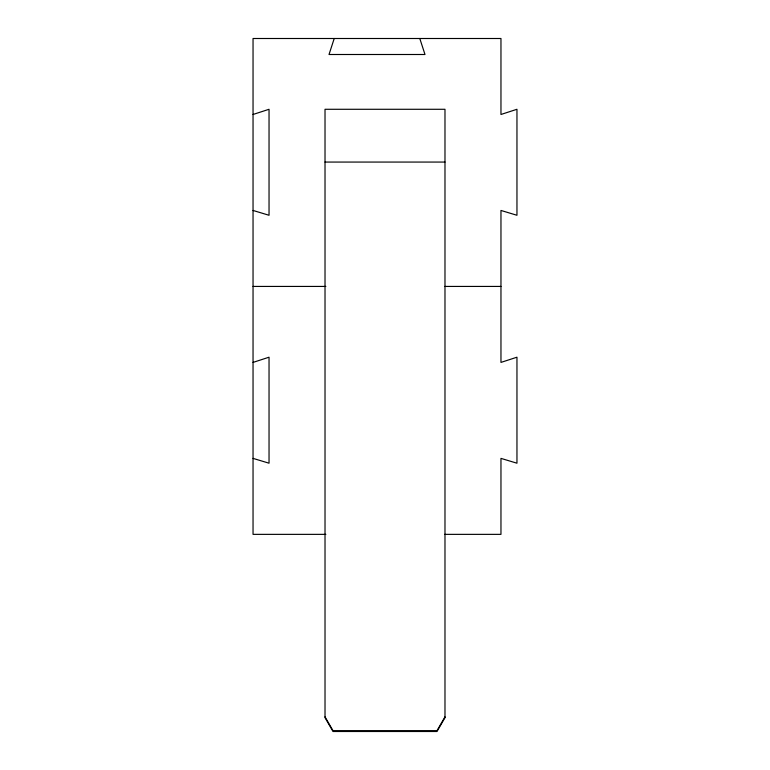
<?xml version="1.0" encoding="UTF-8"?>
<svg xmlns="http://www.w3.org/2000/svg" width="770" height="770" viewBox="0 0 770 770"><rect width="100%" height="100%" fill="white"/><g stroke="black" fill="none" stroke-linecap="round" stroke-linejoin="round"><path stroke-width="1.16" d="M334.219 38.5L329.021 54.497L424.992 54.497L419.794 38.5M444.983 716.851L436.985 730.701L333.015 730.701L325.017 716.851M253.041 114.48L269.038 109.282L269.038 215.273L253.041 210.451M253.041 362.41L269.038 357.203L269.038 463.203L253.041 458.381M325.017 162.066L444.983 162.066M253.041 286.43L325.854 286.43M444.858 286.43L500.962 286.43M325.854 534.361L253.041 534.361L253.041 38.5L500.962 38.5L500.962 114.48L516.959 109.282L516.959 215.273L500.962 210.451L500.962 362.41L516.959 357.203L516.959 463.203L500.962 458.381L500.962 534.361L444.675 534.361M444.983 717.65L436.985 731.5L333.015 731.5L325.017 717.65L325.017 109.282L444.983 109.282L444.983 717.65"/></g></svg>
